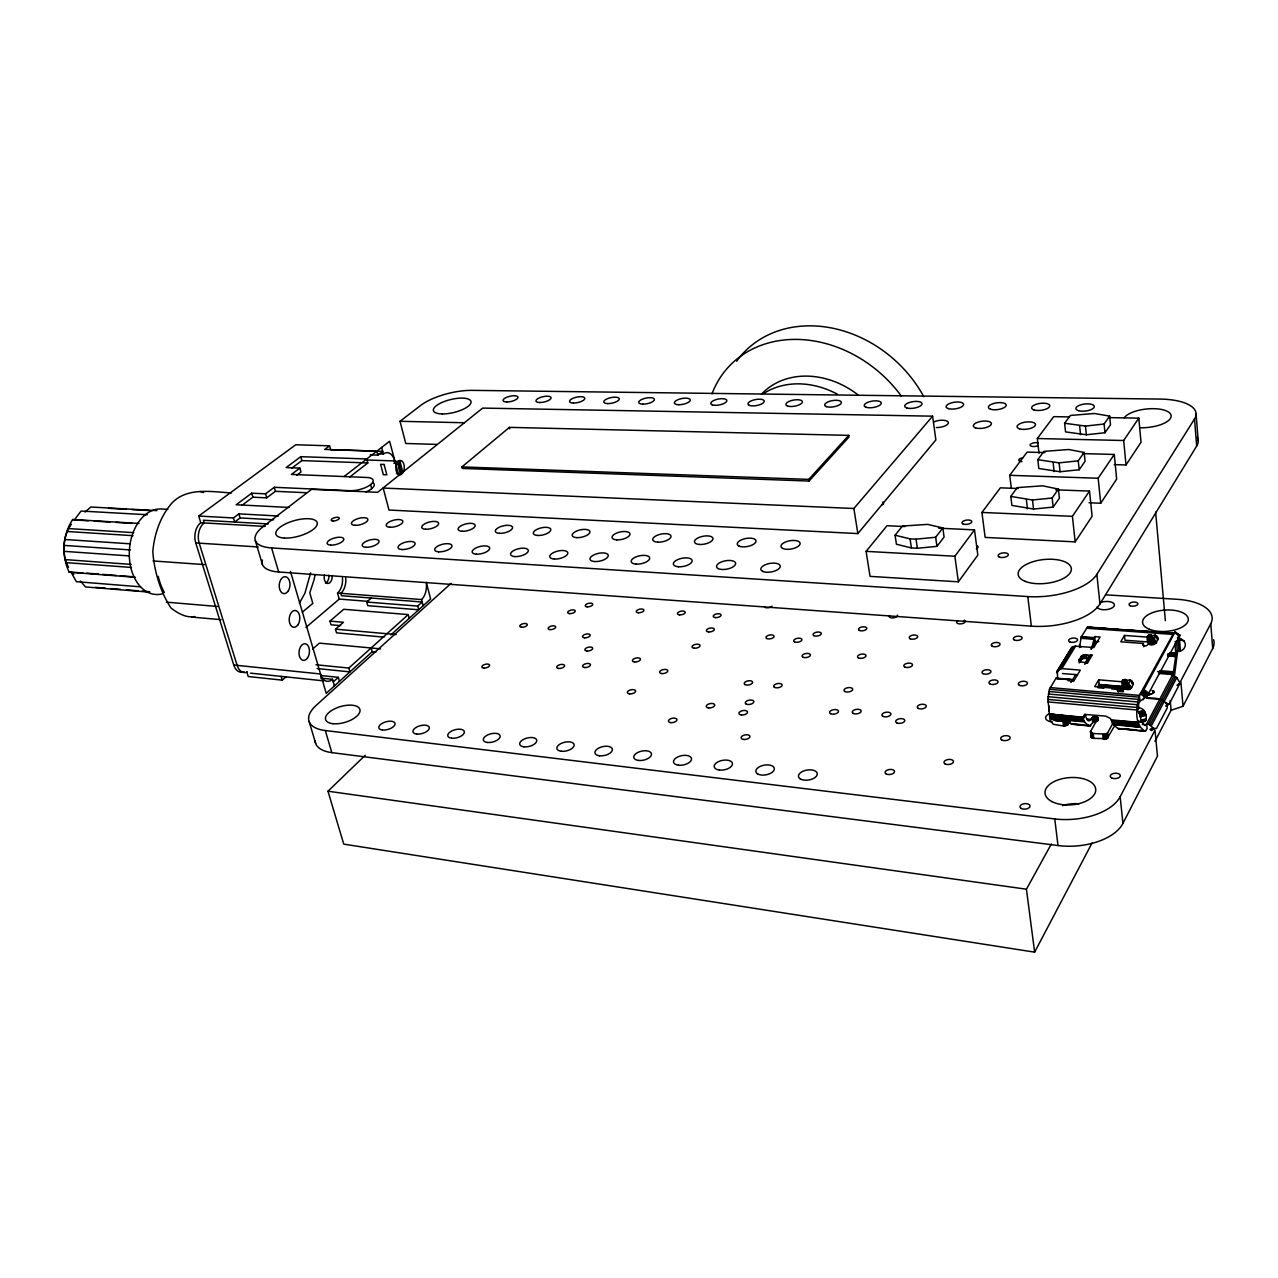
<?xml version="1.0" encoding="UTF-8"?>
<svg xmlns="http://www.w3.org/2000/svg" width="1278" height="1278" viewBox="0 0 1278 1278"><rect width="100%" height="100%" fill="white"/><g stroke="black" fill="none" stroke-linecap="round" stroke-linejoin="round"><path stroke-width="1.5" d="M135.404 577.305L69.14 572.177C61.2 555.307 62.526 535.194 72.622 519.523L138.982 523.437M1070.245 721.032L1067.897 724.834L1063.472 725.952L1053.28 724.322L1050.037 719.897L1047.896 699.401L1049.446 689.273L1056.027 678.203L1063.152 679.241M1048.887 705.919L1048.982 711.063M1175.105 643.761L1175.84 655.326L1173.124 673.841L1146.701 723.875L1147.085 728.764L1144.992 731.304C1133.634 724.163 1136.366 706.67 1139.401 695.392L1173.492 633.425L1087.338 627.29L1081.156 637.115L1079.59 647.531M1057.577 678.618L1057.385 670.63L1071.891 647.291L1075.581 646.173L1093.792 647.563L1100.102 637.003L1094.655 636.604L1091.364 649.272M1177.421 652.707L1174.498 675.615M68.517 567.288C61.44 554.109 62.638 536.393 71.376 524.252M1085.006 714.242C1080.373 718.603 1085.533 724.322 1089.878 725.984L1093.441 721.814L1097.163 721.447L1096.636 716.623C1090.358 714.45 1089.511 728.843 1085.006 714.242L1083.169 717.645L1049.51 714.035C1050.851 725.584 1065.421 717.901 1071.843 724.243L1089.878 725.984M1138.363 720.824C1142.867 725.217 1140.232 712.277 1137.388 710.872L1139.017 707.868C1136.206 699.098 1146.318 700.024 1148.746 693.155L1179.961 635.278L1175.153 631.923L1172.741 634.415L1086.54 628.249M1139.289 721.83C1150.583 724.961 1146.558 708.108 1139.113 707.868M310.65 572.832L304.931 593.2L299.34 603.2M1093.856 646.237L1095.166 641.396L1094.655 636.604M1166.303 705.887L1169.434 703.747L1180.057 683.171L1176.814 677.58L1172.421 675.487M1091.14 736L1091.444 737.534L1093.776 738.38L1107.067 738.636L1115.311 724.69M1091.077 737.055L1090.438 731.671L1097.914 718.236L1096.636 716.623M1078.84 659.656L1079.926 661.86L1087.578 662.803L1092.131 655.151L1082.977 655.151L1078.84 659.656L1079.207 662.883L1082.306 658.793L1088.808 658.09L1089.639 655.902L1092.131 655.151M1151.67 637.402C1154.322 634.207 1147.165 634.128 1147.005 637.067L1124.48 635.438L1120.774 641.796L1143.395 643.473C1140.695 646.7 1147.916 646.812 1148.059 643.824C1157.117 649.448 1162.085 632.035 1151.734 636.124L1148.123 642.546L1149.114 643.904M1126.557 682.18C1129.417 678.81 1121.924 678.634 1121.78 681.765L1098.681 679.816L1094.735 686.606L1126.014 689.305C1134.608 692.133 1134.832 676.126 1126.605 680.87L1122.771 687.708L1123.793 689.114M1147.069 697.868C1142.756 694.881 1155.216 694.865 1153.667 691.254M1139.896 700.376L1139.401 695.392L1143.89 689.641L1175.153 631.923M1049.893 716.143L1083.185 718.763L1084.878 715.313L1083.121 718.092L1049.893 716.143L1083.552 720.169L1050.468 717.757L1084.016 721.223L1051.203 718.731L1084.559 721.91M1122.947 823.367L1157.453 756.097L1155.008 730.201L1120.151 796.753L1122.947 823.367A51.328 28.116 -4 0 1 1057.992 845.541L331.817 752.63A40.944 19.122 -16.4 0 1 315.123 740.873M1154.929 741.352L1171.095 710.249L1183.029 706.271L1212.71 648.409A46.328 22.014 -4 0 0 1213.589 639.703M1105.518 594.813L1177.262 599.302A46.583 21.678 -4.2 0 1 1210.761 623.728L1180.808 680.934L1183.029 706.271M365.236 755.266L327.983 791.21L343.75 844.135L1034.637 952.158L1092.067 842.985M1147.436 698.235C1154.098 697.453 1167.501 698.411 1167.293 707.82L1156.478 728.492L1153.507 728.38L1151.222 726.08L1176.814 677.58M1140.839 721.575L1145.376 725.553L1146.606 723.875L1148.363 724.243L1174.035 675.822M1151.222 726.08L1149.912 725.009L1175.552 676.541M1143.075 699.833L1144.96 696.334M1034.637 952.158L1026.426 889.216L1051.347 843.991M1090.438 731.671L1093.233 733.508L1105.71 734.115L1107.627 732.805L1113.01 723.076M1122.723 689.018C1122.579 692.197 1115.023 692.005 1117.93 688.602L1118.266 691.909M1098.681 679.816L1099.208 684.736L1122.292 686.717L1125.391 684.481L1124.896 679.545M1124.48 635.438L1124.959 640.246L1147.468 641.907L1148.746 640.214L1151.063 639.799M1083.185 718.763L1084.974 715.664M1084.559 664.161L1086.635 662.835L1091.188 655.199M1085.469 662.643L1089.128 656.525M1085.07 663.538L1089.639 655.902M1085.773 663.09L1090.342 655.438M1070.932 682.548L1075.677 674.64M1091.013 649.048L1095.534 641.492M1071.683 680.008C1075.772 680.695 1067.785 677.34 1068.104 680.711L1073.68 681.19L1080.293 670.119L1061.858 668.602L1057.385 670.63M1060.452 668.65L1074.191 646.237M262.341 560.02A42.701 16.55 -15.7 0 0 278.668 571.985L1031.378 626.156A54.027 24.841 -6 0 0 1099.959 603.935L1196.671 446.054A48.5 19.202 -5.8 0 0 1197.166 437.188M1061.858 668.602L1075.581 646.173M1056.97 671.749L1071.891 647.291M1059.19 669.017L1072.929 646.604M1056.922 672.995L1063.807 661.764M1065.772 658.569L1070.676 650.55M1083.169 717.645L1084.862 714.897L1083.121 718.092L1049.51 714.035L1083.281 717.214L1086.572 714.562L1105.71 716.127L1110.438 718.476L1112.803 723.971L1117.691 728.46L1144.992 731.304M1099.959 603.935L1096.859 574.365L1194.531 418.96A48.804 18.803 -6.1 0 0 1159.929 399.071L472.077 390.365A38.644 13.339 -13.6 0 0 420.67 405.43L400.03 421.293L405.749 443.482L436.756 444.393M1018.183 488.484L1000.37 487.829L981.919 512.446L985.146 537.399L1075.181 541.872L1092.115 516.248L1089.495 491.071L1055.82 489.841M1088.984 502.765L1100.725 503.228L1116.668 479.09L1114.256 454.457L1082.578 453.594M1114.288 464.617L1126.014 464.952L1141.014 442.252L1138.81 418.146L1109.128 417.618M1075.181 541.872L1072.402 516.328L1089.495 491.071M1100.725 503.228L1098.169 478.244L1114.256 454.457M1126.014 464.952L1123.681 440.511L1138.81 418.146M1053.184 507.094L1059.43 498.132L1058.408 489.091L1042.64 485.816L1017.256 487.605L1010.786 496.407L1011.888 505.401L1033.535 509.059L1053.184 507.094L1052.161 498.005L1058.408 489.091M1079.191 469.745L1085.07 461.31L1084.143 452.444L1068.664 449.505L1043.918 451.39L1037.816 459.681L1038.822 468.499L1060.069 471.742L1079.191 469.745L1078.249 460.847L1084.143 452.444M1104.975 432.731L1110.502 424.791L1109.639 416.133L1094.463 413.497L1070.373 415.446L1064.622 423.258L1065.548 431.884L1086.364 434.76L1104.975 432.731L1104.096 424.024L1109.639 416.133M904.92 526.568L887.028 525.705L866.101 551.361L870.046 576.378L958.372 581.825L977.83 555.115L974.507 529.875L938.723 528.181M72.622 519.523L74.412 519.938L81.041 511.04L147.29 514.73M958.372 581.825L954.874 556.234L974.507 529.875M1011.345 488.484L1009.732 475.32L1027.129 452.108L1044.957 452.588M1039.014 453.227L1037.321 438.514L1053.711 416.644L1069.542 416.932M936.95 546.361L944.091 537.032L942.829 527.958L927.652 524.379L902.444 526.041L895.063 535.21L896.421 544.236L911.406 547.942L917.364 548.262L936.95 546.361L935.656 537.255L942.829 527.958M932.605 416.181L853.88 508.5L383.176 488.052L388.991 510.034L857.857 533.581L935.879 439.936L932.605 416.181L482.653 408.097L377.665 492.318L311.56 489.346L263.364 526.408A42.941 16.199 -15.6 0 0 271.591 547.927L278.668 571.985M1177.357 637.818L1178.62 636.412M461.949 466.901L808.75 479.378L848.752 435.367L849.007 437.012L809.038 481.055L462.332 468.419L461.949 466.901L509.443 427.363L848.752 435.367M365.939 491.918A15.128 5.575 -14.8 0 0 371.738 488.659L373.464 486.87A15.128 5.575 -14.8 0 0 372.841 482.621M1152.66 690.775C1158.555 693.427 1145.088 693.986 1146.638 697.58M375.908 652.115L372.17 651.764L326.225 693.347L290.473 571.41M390.828 634.926L430.622 598.999L426.277 582.369M451.038 583.375L316.113 705.44A41.152 18.819 -16.3 0 0 325.315 730.537L331.817 752.63M315.954 664.752L348.814 668.059L408.225 614.59L409.216 618.312M417.698 606.076L418.689 609.782L367.76 605.676L366.754 602.034L417.698 606.076L422.203 602.018L341.514 595.724L340.827 593.311A13.77 8.419 -85.7 0 0 345.747 578.103M333.254 681.877L338.335 677.356L339.437 681.19M85.003 512.111L90.834 507.015L156.938 510.609M246.814 671.845L248.251 676.525L282.246 680.152L286.064 676.829M312.583 649.048L319.388 643.138L380.445 648.857M384.039 637.131L336.545 632.85L335.491 629.159L343.431 622.274L329.98 621.108L331.034 624.782L340.619 625.629M366.754 602.034L371.339 598.056M329.98 621.108L343.734 609.286L408.225 614.59M305.889 627.466L339.245 599.078L368.431 601.379M396.468 473.579L400.333 473.723L402.714 471.854L399.982 461.47L394.327 461.262M302.343 612.178L312.822 603.376L309.787 592.832L313.909 580.244A71.728 45.768 -86.1 0 0 315.011 574.972M393.8 463.179L397.698 463.323L399.982 461.47M401.34 466.662L399.008 468.531M349.693 477.061L367.808 462.955L366.754 458.962L300.761 456.677L286.128 467.572L299.867 468.099L300.985 472.045L296.768 475.224M370.189 454.856L377.905 455.112L382.697 451.374L330.635 449.712L329.564 445.814L295.745 444.76L198.713 516.04L200.774 522.734A14.969 9.968 -86.6 0 0 195.758 542.942L233.762 665.023A14.569 9.409 -83.5 0 0 243.97 671.749M299.867 468.099L291.432 474.426L344.054 476.55L389.582 441.261L398.528 474.394A7.205 4.233 -88.2 0 0 401.771 474.09M273.636 519.795L240.088 517.941L234.657 522.031L233.443 517.957L238.874 513.868L278.364 516.008M242.021 505.289L252.884 497.19L266.735 497.861L275.425 491.311L306.736 492.749M289.451 507.462L236.174 504.746L251.702 493.196L265.568 493.835L274.275 487.301L350.092 490.688A15.144 5.559 -14.8 0 0 370.604 484.602L371.738 488.659M329.564 445.814L324.74 449.425L376.85 451.134L377.905 455.112M291.64 468.243L301.864 460.607L367.808 462.955M1177.31 684.912L1180.057 683.171M1177.15 685.487L1179.898 683.746M1165.808 706.095L1169.434 703.747M1149.976 729.466L1152.788 727.725M1150.695 730.121L1153.507 728.38M1151.446 730.585L1154.258 728.843M1118.474 728.748L1123.074 728.668M1071.843 724.243L1072.689 723.827M1148.123 642.546C1153.858 642.946 1155.056 629.639 1158.235 639.112L1155.488 635.454L1158.156 639.783M1122.771 687.708C1128.762 688.171 1129.928 674.241 1133.282 684.065L1130.423 680.295L1133.171 684.784M1174.929 641.828C1188.716 634.591 1188.556 653.058 1175.776 651.476M1169.082 704.146L1165.824 702.948M1087.338 627.29L1174.226 633.105M881.628 505.05L883.593 503.867L882.906 501.966M1138.299 711.862L1143.842 710.344M1138.746 712.437L1144.273 710.919M1139.177 713.204L1144.705 711.686M1139.561 714.098L1145.104 712.581M1139.896 715.073L1145.423 713.555M1140.136 716.063L1145.679 714.53M1140.28 716.974L1145.807 715.456M1140.599 720.297L1146.142 718.779M1140.631 721.096L1146.158 719.578M1140.535 721.719L1146.078 720.201M1139.688 722.182L1145.871 720.6M1181.335 639.591L1178.092 638.393L1181.463 640.454M231.446 492.957C209.975 491.615 183.105 486.375 168.664 507.11C159.079 520.018 154.255 535.626 152.801 551.505C154.127 570.787 160.341 591.954 170.98 608.009C177.706 613.2 186.045 618.137 194.847 616.571M69.14 572.177L82.814 572.864M1064.622 423.258L1085.453 426.069L1104.096 424.024M1055.548 720.425L1064.909 721.048L1065.469 725.856M1037.816 459.681L1059.079 462.876L1078.249 460.847M1010.786 496.407L1032.48 500.002L1052.161 498.005M895.063 535.21L910.064 538.869L916.038 539.172L935.656 537.255M1086.635 662.835L1087.578 662.803M1179.961 635.278L1179.131 635.869L1174.466 632.514M400.03 421.293L464.233 422.746M1037.321 438.514L1123.681 440.511M377.505 453.834L383.4 454.025A14.537 8.611 -88.2 0 1 394.71 460.959L365.38 459.936M1009.732 475.32L1098.169 478.244M344.054 476.55L366.818 477.477A15.144 5.559 -14.8 0 1 370.604 484.602M981.919 512.446L1072.402 516.328M1169.881 652.723L1175.824 653.01L1170.249 652.579M1167.964 653.745L1175.888 654.128L1170.344 653.617M1167.9 654.911L1175.84 655.326L1167.932 654.576M1111.429 719.865L1138.522 722.421L1111.908 721.064L1138.858 724.578L1112.355 722.901L1139.369 726.223L1112.803 723.971L1140.024 727.214L1113.346 724.658M167.801 509.347L161.987 509.043A42.845 29.298 -86.1 0 0 129.27 554.061A42.845 29.298 -86.1 0 0 162.066 593.919M108.55 508.324L126.011 509.267M131.826 509.587L149.286 510.529M866.101 551.361L954.874 556.234M198.713 516.04L233.443 517.957M268.252 523.932L203.394 520.258L204.208 522.942A14.985 9.952 -86.6 0 0 199.192 543.166L237.133 665.375A14.585 9.393 -83.5 0 0 247.341 672.1M200.774 522.734L265.201 526.44M74.412 519.938L88.246 520.769M94.189 521.12L110.02 522.047M115.947 522.398L131.778 523.341M68.341 528.565L133.695 532.638M66.68 531.472L133.088 535.674M195.758 542.942L258.252 546.968M271.591 547.927L1027.784 596.57A54.395 24.362 -6.3 0 0 1096.859 574.365M64.683 539.492L130.068 543.805M63.964 545.402L130.372 549.923M1111.748 720.616L1138.522 722.421M63.9 551.329L129.27 555.914M1169.929 653.713L1175.888 654.128M1087.354 719.37L1091.013 719.626L1087.418 719.274M1088.153 626.987L1118.234 629.447M1122.148 629.719L1135.822 630.693M1139.736 630.965L1153.411 631.939M1157.325 632.227L1170.999 633.201M153.025 560.946L204.512 564.604M64.811 559.572L131.187 564.413M1081.38 636.684L1094.032 637.626M1081.156 637.115L1093.824 638.057M66.089 562.624L131.394 567.448M1080.964 637.658L1093.633 638.601M1167.916 654.751L1175.84 655.326M1080.805 638.297L1093.473 639.24M1095.166 641.396L1098.792 641.652M1167.804 655.902L1175.712 656.509L1167.82 655.742M86.76 573.167L98.63 574.094M102.575 574.397L116.41 575.451M120.356 575.771L132.209 576.682M342.472 577.864A13.77 8.419 -85.7 0 1 337.552 593.056L421.564 599.558L423.178 605.708M140.548 586.826L76.36 581.682L70.961 571.953L73.725 574.445M1159.705 670.646L1173.587 671.765M1157.533 671.589L1173.38 672.883M1159.242 672.707L1173.124 673.841M1158.922 673.442L1172.821 674.576M95.53 587.337L105.211 588.12M111.026 588.599L120.707 589.382M126.506 589.861L138.12 590.819M142.002 591.123L149.734 591.762M149.574 592.161L85.53 586.921L80.434 581.091M1062.433 673.538L1077.162 674.688M166.316 602.146L217.516 606.475M1056.027 678.203L1069.478 679.113M1055.788 678.522L1068.743 679.624M1098.776 684.417L1124.225 686.59M1098.505 685.024L1123.953 687.213M1098.265 685.823L1123.713 688.011M1097.994 687.724L1103.857 688.219M1111.7 688.906L1123.442 689.912M1117.547 690.392L1123.41 690.903M1117.595 691.302L1123.458 691.813M1050.244 687.58L1139.401 695.392M1049.446 689.273L1138.666 697.117M1148.219 698.363L1159.721 699.385L1164.178 701.526M1048.759 691.462L1138.027 699.354M335.491 629.159L396.244 634.543M191.748 617.082L221.062 619.686M1048.264 693.986L1137.548 701.941M1047.96 696.702L1137.26 704.721M1047.896 699.401L1137.18 707.485M1048.056 701.91L1137.308 710.041M1142.308 724.482L1146.094 724.834M1074.494 724.003L1083.504 724.866M1087.115 725.217L1090.709 725.569M1126.861 729.035L1136.318 729.946M1140.104 730.313L1145.791 730.856M1071.028 723.971L1089.08 725.712M1117.691 728.46L1144.241 731.016M317.056 668.538L349.9 671.877L348.814 668.059M233.762 665.023L320.315 673.969A14.985 9.138 -83.8 0 0 332.52 679.305L334.373 685.711M320.954 675.551L338.335 677.356M320.682 678.075L332.52 679.305M250.472 673.139L323.606 680.854M1112.004 721.495L1138.858 724.578M325.315 730.537L1054.765 818.942A51.647 27.749 -4.3 0 0 1120.151 796.753M327.983 791.21L1026.426 889.216M1151.973 690.663L1153.507 690.823M1155.807 637.754L1157.964 638.68L1155.152 634.99L1157.485 638.329L1154.034 635.134M200.087 491.471L203.633 492.557M1146.781 698.012L1147.644 698.06M1131.765 682.851L1132.995 683.602L1129.608 679.752M1148.363 724.243L1149.912 725.009M1179.69 638.217L1184.323 640.997M1178.907 638.185L1182.278 640.246M1174.881 632.131L1179.945 635.486M1175.073 632.53L1179.754 635.885M1143.89 689.641L1148.746 693.155M1143.538 690.232L1148.395 693.762M1143.059 690.951L1147.916 694.481M1142.484 691.749L1147.356 695.264M1141.861 692.564L1146.733 696.079M1141.238 693.331L1146.094 696.861M1140.631 694.018L1145.487 697.548M398.001 473.898L397.554 473.547A7.205 4.233 -88.2 0 1 395.861 467.029L396.132 465.192A7.205 4.233 -88.2 0 1 402.586 461.646A7.205 4.233 -88.2 0 1 402.714 473.052M1126.605 680.87L1127.627 682.26M1131.541 687.724L1128.602 683.682L1131.206 688.123L1128.218 684.241L1130.774 688.443L1127.643 684.848L1130.087 688.778L1126.908 685.471L1129.193 689.066L1126.078 686.078L1128.17 689.257L1124.352 687.021L1126.014 689.305M1156.622 642.546L1153.794 638.633L1156.318 642.93L1153.411 639.144L1155.887 643.233L1152.868 639.735L1155.216 643.553L1152.149 640.326L1154.353 643.824L1151.35 640.917L1153.379 644L1150.504 641.428L1152.389 644.08L1149.673 641.844L1151.27 644.064M1151.734 636.124L1152.708 637.482M1088.92 627.354L1089.575 628.377M1079.383 644.991L1080.773 647.339M281.112 676.366L282.246 680.152M238.874 513.868L240.088 517.941M255.328 540.642L262.421 564.461M309.116 721.447L315.634 743.349M251.702 493.196L252.884 497.19M265.568 493.835L266.735 497.861M274.275 487.301L275.425 491.311M300.761 456.677L301.864 460.607M337.552 593.056L339.245 599.078M371.131 647.978L372.17 651.764M381.659 447.412L383.4 454.025M401.548 472.796L398.832 462.396M397.698 463.323L400.333 473.723M509.443 427.363L509.794 428.849M808.75 479.378L809.038 481.055M853.88 508.5L857.857 533.581M910.064 538.869L911.406 547.942M916.038 539.172L917.364 548.262M1027.784 596.57L1031.378 626.156M1054.765 818.942L1057.992 845.541M1032.48 500.002L1033.535 509.059M1026.394 499.762L1027.464 508.82M1065.868 720.808L1066.427 725.616M1063.903 721.159L1064.462 725.968M1062.913 721.127L1063.472 725.952M1067.945 721.127L1068.312 724.338M1067.529 721.623L1067.897 724.834M1066.874 722.054L1067.242 725.265M1053.136 462.7L1054.126 471.566M1086.62 654.719L1086.971 657.946M1093.537 716.734L1094.064 721.559M1092.914 716.99L1093.441 721.814M1092.434 717.325L1092.962 722.15M1085.389 654.703L1085.741 657.93M1092.115 717.693L1092.642 722.517M1093.233 733.508L1093.776 738.38M1084.143 654.847L1084.495 658.074M1092.291 733.348L1092.834 738.221M1082.977 655.151L1083.329 658.378M1091.508 733.061L1092.035 737.933M1090.597 731.128L1091.444 737.534M1081.955 655.566L1082.306 658.793M1081.156 656.093L1081.523 659.32M1059.079 462.876L1060.069 471.742M1080.645 656.684L1080.996 659.911M1102.706 734.435L1103.234 739.323M1097.946 717.469L1098.297 720.68M1097.674 717.118L1098.026 720.345M1097.227 716.83L1097.578 720.057M1095.933 716.495L1096.46 721.335M1095.757 716.479L1096.284 721.319M1095.006 716.463L1095.534 721.287M1094.24 716.543L1094.767 721.383M1107.627 732.805L1108.138 737.678M1107.195 733.3L1107.722 738.189M1106.556 733.748L1107.067 738.636M1105.71 734.115L1106.237 739.004M1104.751 734.355L1105.278 739.243M1103.729 734.467L1104.24 739.355M1079.638 425.957L1080.549 434.632M1085.453 426.069L1086.364 434.76M1125.535 679.545L1126.03 684.481M1124.257 679.608L1124.752 684.545M1123.65 679.768L1124.145 684.704M1123.138 679.976L1123.634 684.912M1122.723 680.247L1123.234 685.184M1122.467 680.551L1122.963 685.503M1121.78 681.765L1122.292 686.717M1126.126 679.64L1126.621 684.577M1149.369 635.022L1149.833 639.863M1148.794 635.166L1149.241 640.006M1148.283 635.374L1148.746 640.214M1147.9 635.645L1148.363 640.47M1147.66 635.933L1148.107 640.757M1147.005 637.067L1147.468 641.907M1143.395 643.473L1143.698 646.716M1151.686 635.198L1151.989 638.425M1151.19 635.038L1151.494 638.265M1150.615 634.958L1150.919 638.185M1149.992 634.958L1150.456 639.783M1155.631 512.206L1165.36 620.645M1170.217 700.504L1171.095 710.249M1178.172 641.604L1179.019 651.253M1176.559 641.828L1177.405 651.476M1179.626 641.173L1180.457 650.821M1196.08 413.88L1198.205 440.862M1194.531 418.96L1196.671 446.054M1210.761 623.728L1212.71 648.409M164.367 592.529A58.069 38.851 -86.1 0 1 158.232 576.394M332.2 575.451A6.566 4.042 -85.8 0 1 327.759 583.487A6.566 4.042 -85.8 0 1 324.42 575.02M426.389 583.95A14.138 8.163 -85.8 0 1 421.564 599.558M328.909 575.228A6.55 4.042 -85.8 0 1 325.539 583.072M1099.479 603.056A8.882 4.09 -5.2 0 1 1112.962 602.817A8.882 4.09 -5.2 0 1 1109.096 609.127A8.882 4.09 -5.2 0 1 1096.971 607.162M1052.225 721.99A9.569 4.856 -5.1 0 1 1048.711 713.987M964.187 620.213A4.313 2.013 -7.2 0 1 963.692 623.121A4.313 2.013 -7.2 0 1 957.653 623.488A4.313 2.013 -7.2 0 1 958.149 620.565M772.024 606.139A4.026 1.837 -10.1 0 1 767.759 607.801A4.026 1.837 -10.1 0 1 764.452 606.619M897.475 615.133A4.201 1.949 -8.2 0 1 892.891 617.913A4.201 1.949 -8.2 0 1 889.472 615.613M1062.577 805.587A25.256 13.834 -4 0 1 1078.983 803.75M1037.912 445.655A4.745 1.869 -7.2 0 1 1031.266 446.23A4.745 1.869 -7.2 0 1 1031.618 443.53A4.745 1.869 -7.2 0 1 1038.263 442.955M1022.017 461.63A4.792 1.933 -7.2 0 1 1018.758 460.032A4.792 1.933 -7.2 0 1 1022.544 457.844M976.855 545.562A5.128 2.236 -7.4 0 1 976.312 548.805M933.755 421.9A8.994 3.467 -8.4 0 1 945.209 420.494A8.994 3.467 -8.4 0 1 947.126 424.695A8.994 3.467 -8.4 0 1 936.327 427.555M1124.289 417.73A24.01 9.25 -6.1 0 1 1153.81 408.688A24.01 9.25 -6.1 0 1 1170.249 418.673A24.01 9.25 -6.1 0 1 1140.743 427.747M712.006 393.832A118.471 97.751 41.6 0 1 796.705 339.405A118.471 97.751 41.6 0 1 901.453 396.26M763.924 393.336A79.619 65.466 41.5 0 1 837.473 394.247M736.687 361.179A117.049 97.32 41.5 0 1 923.77 396.659M761.48 394.167A79.076 65.306 41.5 0 1 857.842 394.726M384.087 464.457L380.604 464.329L383.336 474.697L386.819 474.825L384.087 464.457M307.519 657.994A8.371 5.192 -84 0 0 306.145 644.016A8.371 5.192 -84 0 0 299.052 654.16A8.371 5.192 -84 0 0 307.519 657.994M287.981 591.363A8.499 5.368 -85.5 0 0 286.56 577.049A8.499 5.368 -85.5 0 0 279.275 587.081A8.499 5.368 -85.5 0 0 287.981 591.363M297.838 624.942A8.435 5.288 -84.7 0 0 296.432 610.788A8.435 5.288 -84.7 0 0 289.243 620.884A8.435 5.288 -84.7 0 0 297.838 624.942M744.962 684.577A4.281 2.093 -10.3 0 0 752.263 683.235A4.281 2.093 -10.3 0 0 748.029 680.839A4.281 2.093 -10.3 0 0 744.962 684.577M904.776 667.02A4.409 2.141 -7.8 0 0 912.252 665.646A4.409 2.141 -7.8 0 0 907.492 663.25A4.409 2.141 -7.8 0 0 904.776 667.02M918.275 708.395A4.569 2.3 -7.4 0 0 926.023 706.99A4.569 2.3 -7.4 0 0 921.039 704.386A4.569 2.3 -7.4 0 0 918.275 708.395M886.117 773.941A4.777 2.524 -7.7 0 0 894.233 772.487A4.777 2.524 -7.7 0 0 889.105 769.532A4.777 2.524 -7.7 0 0 886.117 773.941M983.07 673.698A4.521 2.221 -6.5 0 0 990.738 672.308A4.521 2.221 -6.5 0 0 985.626 669.848A4.521 2.221 -6.5 0 0 983.07 673.698M746.048 704.002A4.361 2.157 -10.3 0 0 753.477 702.644A4.361 2.157 -10.3 0 0 749.18 700.136A4.361 2.157 -10.3 0 0 746.048 704.002M813.862 635.677A4.185 1.965 -9.3 0 0 820.987 634.367A4.185 1.965 -9.3 0 0 816.674 632.163A4.185 1.965 -9.3 0 0 813.862 635.677M844.886 691.542A4.425 2.189 -8.7 0 0 852.41 690.168A4.425 2.189 -8.7 0 0 847.777 687.676A4.425 2.189 -8.7 0 0 844.886 691.542M990.083 684.002A4.569 2.252 -6.4 0 0 997.814 682.58A4.569 2.252 -6.4 0 0 992.623 680.056A4.569 2.252 -6.4 0 0 990.083 684.002M853.177 713.396A4.505 2.268 -8.5 0 0 860.845 712.006A4.505 2.268 -8.5 0 0 856.1 709.402A4.505 2.268 -8.5 0 0 853.177 713.396M896.677 722.837A4.601 2.332 -7.7 0 0 904.489 721.431A4.601 2.332 -7.7 0 0 899.52 718.747A4.601 2.332 -7.7 0 0 896.677 722.837M332.903 723.699A17.892 8.211 -16.4 0 0 359.997 711.223A17.892 8.211 -16.4 0 0 335.315 708.507A17.892 8.211 -16.4 0 0 332.903 723.699M743.7 739.467A4.489 2.284 -10.4 0 0 749.962 736.32A4.489 2.284 -10.4 0 0 742.997 735.569A4.489 2.284 -10.4 0 0 743.7 739.467M1014.397 640.006A4.441 2.109 -6.2 0 0 1021.905 638.617A4.441 2.109 -6.2 0 0 1016.809 636.316A4.441 2.109 -6.2 0 0 1014.397 640.006M1111.62 777.951A5.096 2.7 -3.6 0 0 1120.167 776.433A5.096 2.7 -3.6 0 0 1114.065 773.35A5.096 2.7 -3.6 0 0 1111.62 777.951M859.375 630.421A4.217 1.981 -8.6 0 0 866.548 629.096A4.217 1.981 -8.6 0 0 862.091 626.907A4.217 1.981 -8.6 0 0 859.375 630.421M483.739 668.059A3.994 1.821 -14.2 0 0 489.65 665.327A3.994 1.821 -14.2 0 0 483.899 664.784A3.994 1.821 -14.2 0 0 483.739 668.059M587.177 606.842A3.85 1.709 -12.6 0 0 592.768 604.286A3.85 1.709 -12.6 0 0 587.033 603.855A3.85 1.709 -12.6 0 0 587.177 606.842M858.385 657.866A4.313 2.077 -8.6 0 0 865.717 656.525A4.313 2.077 -8.6 0 0 861.164 654.192A4.313 2.077 -8.6 0 0 858.385 657.866M678.522 765.202A9.154 4.729 -11.5 0 0 691.51 758.669A9.154 4.729 -11.5 0 0 677.5 757.055A9.154 4.729 -11.5 0 0 678.522 765.202M719.418 770.059A9.265 4.824 -10.8 0 0 732.454 763.445A9.265 4.824 -10.8 0 0 718.124 761.8A9.265 4.824 -10.8 0 0 719.418 770.059M638.553 760.442A9.042 4.617 -12.2 0 0 651.508 754.004A9.042 4.617 -12.2 0 0 637.818 752.438A9.042 4.617 -12.2 0 0 638.553 760.442M599.478 755.793A8.93 4.521 -12.8 0 0 612.402 749.451A8.93 4.521 -12.8 0 0 599.015 747.918A8.93 4.521 -12.8 0 0 599.478 755.793M523.932 746.815A8.738 4.313 -14 0 0 536.776 740.633A8.738 4.313 -14 0 0 523.964 739.163A8.738 4.313 -14 0 0 523.932 746.815M561.282 751.256A8.834 4.409 -13.4 0 0 574.173 744.994A8.834 4.409 -13.4 0 0 561.074 743.492A8.834 4.409 -13.4 0 0 561.282 751.256M487.397 742.47A8.658 4.217 -14.5 0 0 500.193 736.368A8.658 4.217 -14.5 0 0 487.669 734.93A8.658 4.217 -14.5 0 0 487.397 742.47M451.645 738.221A8.563 4.122 -15 0 0 464.393 732.198A8.563 4.122 -15 0 0 452.14 730.792A8.563 4.122 -15 0 0 451.645 738.221M774.468 687.356A4.329 2.125 -9.9 0 0 781.832 685.998A4.329 2.125 -9.9 0 0 777.487 683.57A4.329 2.125 -9.9 0 0 774.468 687.356M830.508 713.667A4.489 2.252 -8.9 0 0 838.144 712.277A4.489 2.252 -8.9 0 0 833.48 709.673A4.489 2.252 -8.9 0 0 830.508 713.667M715.456 617.593A4.01 1.837 -10.8 0 0 721.111 614.926A4.01 1.837 -10.8 0 0 714.929 614.462A4.01 1.837 -10.8 0 0 715.456 617.593M569.621 613.616A3.866 1.709 -12.9 0 0 575.244 611.044A3.866 1.709 -12.9 0 0 569.525 610.596A3.866 1.709 -12.9 0 0 569.621 613.616M910.144 638.776A4.297 2.045 -7.8 0 0 917.444 637.418A4.297 2.045 -7.8 0 0 912.764 635.166A4.297 2.045 -7.8 0 0 910.144 638.776M550.035 629.623A3.898 1.757 -13.2 0 0 555.738 627.003A3.898 1.757 -13.2 0 0 550.003 626.539A3.898 1.757 -13.2 0 0 550.035 629.623M670.774 722.629A4.345 2.173 -11.6 0 0 676.973 719.594A4.345 2.173 -11.6 0 0 670.343 718.891A4.345 2.173 -11.6 0 0 670.774 722.629M1149.369 629.271A22.924 10.671 -4.2 0 0 1187.582 622.162A22.924 10.671 -4.2 0 0 1159.386 610.772A22.924 10.671 -4.2 0 0 1149.369 629.271M521.616 627.258A3.866 1.725 -13.5 0 0 527.319 624.67A3.866 1.725 -13.5 0 0 521.664 624.207A3.866 1.725 -13.5 0 0 521.616 627.258M800.316 778.941A9.521 5.048 -9.2 0 0 816.546 776.018A9.521 5.048 -9.2 0 0 806.769 770.091A9.521 5.048 -9.2 0 0 800.316 778.941M1130.295 605.788A4.473 2.061 -4.8 0 0 1137.771 604.414A4.473 2.061 -4.8 0 0 1132.372 602.21A4.473 2.061 -4.8 0 0 1130.295 605.788M945.081 763.924A4.808 2.54 -6.7 0 0 953.228 762.455A4.808 2.54 -6.7 0 0 947.909 759.531A4.808 2.54 -6.7 0 0 945.081 763.924M741.4 714.993A4.393 2.189 -10.4 0 0 747.55 711.942A4.393 2.189 -10.4 0 0 740.745 711.255A4.393 2.189 -10.4 0 0 741.4 714.993M1001.824 740.058A4.792 2.476 -5.8 0 0 1009.94 738.604A4.792 2.476 -5.8 0 0 1004.46 735.777A4.792 2.476 -5.8 0 0 1001.824 740.058M1021.234 808.463A5.08 2.764 -5 0 0 1029.812 806.961A5.08 2.764 -5 0 0 1023.966 803.734A5.08 2.764 -5 0 0 1021.234 808.463M757.566 773.877A9.393 4.936 -10 0 0 773.573 770.969A9.393 4.936 -10 0 0 764.18 765.155A9.393 4.936 -10 0 0 757.566 773.877M382.41 729.994A8.403 3.946 -15.9 0 0 395.078 724.115A8.403 3.946 -15.9 0 0 383.32 722.757A8.403 3.946 -15.9 0 0 382.41 729.994M1051.922 801.594A25.416 13.643 -4.3 0 0 1094.671 793.862A25.416 13.643 -4.3 0 0 1064.558 778.222A25.416 13.643 -4.3 0 0 1051.922 801.594M416.66 734.067A8.483 4.042 -15.5 0 0 429.36 728.109A8.483 4.042 -15.5 0 0 417.363 726.735A8.483 4.042 -15.5 0 0 416.66 734.067M802.856 657.18A4.249 2.029 -9.5 0 0 810.076 655.854A4.249 2.029 -9.5 0 0 805.747 653.537A4.249 2.029 -9.5 0 0 802.856 657.18M584.605 667.531A4.074 1.901 -12.8 0 0 590.516 664.752A4.074 1.901 -12.8 0 0 584.461 664.193A4.074 1.901 -12.8 0 0 584.605 667.531M679.576 614.862A3.962 1.789 -11.3 0 0 685.216 612.226A3.962 1.789 -11.3 0 0 679.161 611.779A3.962 1.789 -11.3 0 0 679.576 614.862M708.619 631.955A4.058 1.869 -10.9 0 0 714.338 629.223A4.058 1.869 -10.9 0 0 708.108 628.744A4.058 1.869 -10.9 0 0 708.619 631.955M586.874 651.029A4.01 1.853 -12.7 0 0 592.704 648.313A4.01 1.853 -12.7 0 0 586.73 647.786A4.01 1.853 -12.7 0 0 586.874 651.029M558.694 668.474A4.058 1.885 -13.2 0 0 564.604 665.71A4.058 1.885 -13.2 0 0 558.614 665.151A4.058 1.885 -13.2 0 0 558.694 668.474M629.559 693.906A4.201 2.029 -12.2 0 0 635.613 690.999A4.201 2.029 -12.2 0 0 629.271 690.376A4.201 2.029 -12.2 0 0 629.559 693.906M584.493 637.818A3.962 1.805 -12.7 0 0 590.244 635.15A3.962 1.805 -12.7 0 0 584.35 634.655A3.962 1.805 -12.7 0 0 584.493 637.818M638.297 612.753A3.914 1.757 -11.9 0 0 643.92 610.149A3.914 1.757 -11.9 0 0 638.01 609.718A3.914 1.757 -11.9 0 0 638.297 612.753M694.258 648.234A4.106 1.917 -11.2 0 0 700.072 645.47A4.106 1.917 -11.2 0 0 693.778 644.943A4.106 1.917 -11.2 0 0 694.258 648.234M661.844 673.586A4.169 1.981 -11.7 0 0 667.787 670.742A4.169 1.981 -11.7 0 0 661.445 670.167A4.169 1.981 -11.7 0 0 661.844 673.586M634.591 661.972A4.09 1.917 -12.1 0 0 640.47 659.192A4.09 1.917 -12.1 0 0 634.287 658.633A4.09 1.917 -12.1 0 0 634.591 661.972M882.858 716.335A4.553 2.3 -8 0 0 890.606 714.929A4.553 2.3 -8 0 0 885.718 712.293A4.553 2.3 -8 0 0 882.858 716.335M1069.782 641.891A4.521 2.157 -5.4 0 0 1077.386 640.502A4.521 2.157 -5.4 0 0 1072.066 638.153A4.521 2.157 -5.4 0 0 1069.782 641.891M992.335 646.301A4.441 2.125 -6.5 0 0 999.843 644.927A4.441 2.125 -6.5 0 0 994.811 642.594A4.441 2.125 -6.5 0 0 992.335 646.301M708.651 707.932A4.329 2.141 -11 0 0 714.753 704.929A4.329 2.141 -11 0 0 708.092 704.258A4.329 2.141 -11 0 0 708.651 707.932M1019.445 685.343A4.617 2.284 -5.9 0 0 1027.24 683.938A4.617 2.284 -5.9 0 0 1021.937 681.382A4.617 2.284 -5.9 0 0 1019.445 685.343M766.704 638.505A4.138 1.949 -10 0 0 773.749 637.211A4.138 1.949 -10 0 0 769.612 635.006A4.138 1.949 -10 0 0 766.704 638.505M794.485 641.86A4.185 1.981 -9.6 0 0 801.61 640.55A4.185 1.981 -9.6 0 0 797.36 638.313A4.185 1.981 -9.6 0 0 794.485 641.86M990.594 409.248A8.994 3.419 -7.8 0 0 1005.754 406.308A8.994 3.419 -7.8 0 0 995.562 403.017A8.994 3.419 -7.8 0 0 990.594 409.248M1078.36 410.637A9.297 3.546 -6.8 0 0 1093.936 407.634A9.297 3.546 -6.8 0 0 1082.961 404.263A9.297 3.546 -6.8 0 0 1078.36 410.637M699.705 544.476A9.425 3.994 -11 0 0 712.98 538.405A9.425 3.994 -11 0 0 698.523 537.655A9.425 3.994 -11 0 0 699.705 544.476M738.924 546.041A9.553 4.09 -10.5 0 0 755.17 542.958A9.553 4.09 -10.5 0 0 745.745 538.517A9.553 4.09 -10.5 0 0 738.924 546.041M657.755 542.144A9.297 3.898 -11.6 0 0 670.998 536.153A9.297 3.898 -11.6 0 0 656.876 535.418A9.297 3.898 -11.6 0 0 657.755 542.144M576.793 537.639A9.058 3.722 -12.6 0 0 589.957 531.808A9.058 3.722 -12.6 0 0 576.474 531.105A9.058 3.722 -12.6 0 0 576.793 537.639M462.157 531.281A8.77 3.483 -13.9 0 0 475.192 525.657A8.77 3.483 -13.9 0 0 462.604 525.002A8.77 3.483 -13.9 0 0 462.157 531.281M616.795 539.859A9.17 3.818 -12.1 0 0 630.006 533.964A9.17 3.818 -12.1 0 0 616.204 533.245A9.17 3.818 -12.1 0 0 616.795 539.859M499.506 533.341A8.866 3.562 -13.5 0 0 512.59 527.67A8.866 3.562 -13.5 0 0 499.698 526.999A8.866 3.562 -13.5 0 0 499.506 533.341M537.703 535.466A8.962 3.642 -13 0 0 550.834 529.715A8.962 3.642 -13 0 0 537.655 529.028A8.962 3.642 -13 0 0 537.703 535.466M425.638 529.252A8.674 3.403 -14.3 0 0 438.642 523.692A8.674 3.403 -14.3 0 0 426.309 523.053A8.674 3.403 -14.3 0 0 425.638 529.252M389.934 527.255A8.579 3.323 -14.6 0 0 402.874 521.775A8.579 3.323 -14.6 0 0 390.828 521.152A8.579 3.323 -14.6 0 0 389.934 527.255M442.3 413.944A19.314 6.662 -13.6 0 0 471.055 402.266A19.314 6.662 -13.6 0 0 443.322 401.883A19.314 6.662 -13.6 0 0 442.3 413.944M284.403 538.054A21.47 8.099 -15.6 0 0 317.216 524.315A21.47 8.099 -15.6 0 0 287.997 522.798A21.47 8.099 -15.6 0 0 284.403 538.054M354.996 525.322A8.499 3.259 -15 0 0 367.888 519.906A8.499 3.259 -15 0 0 356.099 519.283A8.499 3.259 -15 0 0 354.996 525.322M573.471 403.049A7.828 2.78 -12.4 0 0 584.845 398.353A7.828 2.78 -12.4 0 0 573.231 398.193A7.828 2.78 -12.4 0 0 573.471 403.049M999.332 557.08A5.208 2.3 -6.9 0 0 1008.118 555.435A5.208 2.3 -6.9 0 0 1002.192 553.007A5.208 2.3 -6.9 0 0 999.332 557.08M539.763 402.506A7.732 2.716 -12.7 0 0 551.09 397.857A7.732 2.716 -12.7 0 0 539.715 397.698A7.732 2.716 -12.7 0 0 539.763 402.506M332.839 521.025A4.217 1.597 -15.2 0 0 339.277 518.357A4.217 1.597 -15.2 0 0 333.478 518.053A4.217 1.597 -15.2 0 0 332.839 521.025M506.711 401.979A7.668 2.668 -13 0 0 518.005 397.378A7.668 2.668 -13 0 0 506.855 397.218A7.668 2.668 -13 0 0 506.711 401.979M607.865 403.592A7.908 2.828 -12 0 0 619.271 398.848A7.908 2.828 -12 0 0 607.417 398.688A7.908 2.828 -12 0 0 607.865 403.592M963.117 524.012A5 2.141 -7.6 0 0 971.568 522.414A5 2.141 -7.6 0 0 965.976 520.194A5 2.141 -7.6 0 0 963.117 524.012M330.651 545.115A8.642 3.355 -15.3 0 0 343.814 539.556A8.642 3.355 -15.3 0 0 331.929 538.869A8.642 3.355 -15.3 0 0 330.651 545.115M975.529 427.874A9.122 3.53 -7.9 0 0 990.929 424.903A9.122 3.53 -7.9 0 0 980.657 421.452A9.122 3.53 -7.9 0 0 975.529 427.874M1019.445 428.801A9.265 3.594 -7.4 0 0 1035.036 425.782A9.265 3.594 -7.4 0 0 1024.381 422.283A9.265 3.594 -7.4 0 0 1019.445 428.801M782.839 548.486A9.681 4.169 -9.9 0 0 799.309 545.355A9.681 4.169 -9.9 0 0 789.484 540.834A9.681 4.169 -9.9 0 0 782.839 548.486M1033.982 409.934A9.138 3.483 -7.3 0 0 1049.35 406.963A9.138 3.483 -7.3 0 0 1038.758 403.624A9.138 3.483 -7.3 0 0 1033.982 409.934M642.978 404.152A7.987 2.875 -11.7 0 0 654.4 399.359A7.987 2.875 -11.7 0 0 642.307 399.199A7.987 2.875 -11.7 0 0 642.978 404.152M365.859 547.303A8.722 3.435 -15 0 0 379.071 541.68A8.722 3.435 -15 0 0 366.93 540.977A8.722 3.435 -15 0 0 365.859 547.303M401.867 549.54A8.818 3.514 -14.6 0 0 415.126 543.853A8.818 3.514 -14.6 0 0 402.698 543.134A8.818 3.514 -14.6 0 0 401.867 549.54M476.359 554.189A9.01 3.674 -13.8 0 0 489.714 548.358A9.01 3.674 -13.8 0 0 476.726 547.591A9.01 3.674 -13.8 0 0 476.359 554.189M438.689 551.84A8.914 3.594 -14.2 0 0 451.997 546.073A8.914 3.594 -14.2 0 0 439.297 545.339A8.914 3.594 -14.2 0 0 438.689 551.84M514.922 556.585A9.106 3.77 -13.3 0 0 528.325 550.674A9.106 3.77 -13.3 0 0 515.018 549.891A9.106 3.77 -13.3 0 0 514.922 556.585M636.172 564.125A9.441 4.042 -11.8 0 0 649.703 557.991A9.441 4.042 -11.8 0 0 635.422 557.144A9.441 4.042 -11.8 0 0 636.172 564.125M554.38 559.045A9.218 3.85 -12.9 0 0 567.831 553.054A9.218 3.85 -12.9 0 0 554.205 552.256A9.218 3.85 -12.9 0 0 554.38 559.045M594.797 561.553A9.329 3.946 -12.4 0 0 608.28 555.499A9.329 3.946 -12.4 0 0 594.334 554.668A9.329 3.946 -12.4 0 0 594.797 561.553M762.662 571.378A9.841 4.329 -10.1 0 0 779.42 568.199A9.841 4.329 -10.1 0 0 769.548 563.47A9.841 4.329 -10.1 0 0 762.662 571.378M1025.18 581.362A26.758 11.981 -6.3 0 0 1070.165 572.832A26.758 11.981 -6.3 0 0 1038.886 560.259A26.758 11.981 -6.3 0 0 1025.18 581.362M718.236 568.614A9.697 4.233 -10.7 0 0 734.754 565.483A9.697 4.233 -10.7 0 0 725.313 560.818A9.697 4.233 -10.7 0 0 718.236 568.614M678.586 566.777A9.569 4.138 -11.3 0 0 692.149 560.547A9.569 4.138 -11.3 0 0 677.516 559.684A9.569 4.138 -11.3 0 0 678.586 566.777M866.085 407.267A8.611 3.227 -9.2 0 0 880.686 404.423A8.611 3.227 -9.2 0 0 871.532 401.244A8.611 3.227 -9.2 0 0 866.085 407.267M906.677 407.906A8.738 3.291 -8.8 0 0 921.454 405.03A8.738 3.291 -8.8 0 0 911.965 401.819A8.738 3.291 -8.8 0 0 906.677 407.906M948.164 408.561A8.866 3.355 -8.3 0 0 963.133 405.653A8.866 3.355 -8.3 0 0 953.308 402.41A8.866 3.355 -8.3 0 0 948.164 408.561M749.451 405.414A8.275 3.051 -10.5 0 0 763.525 402.65A8.275 3.051 -10.5 0 0 755.314 399.599A8.275 3.051 -10.5 0 0 749.451 405.414M826.371 406.628A8.499 3.179 -9.7 0 0 840.78 403.816A8.499 3.179 -9.7 0 0 831.962 400.685A8.499 3.179 -9.7 0 0 826.371 406.628M787.504 406.021A8.387 3.115 -10.1 0 0 801.737 403.225A8.387 3.115 -10.1 0 0 793.239 400.126A8.387 3.115 -10.1 0 0 787.504 406.021M712.197 404.822A8.179 3.003 -10.9 0 0 726.096 402.091A8.179 3.003 -10.9 0 0 718.188 399.071A8.179 3.003 -10.9 0 0 712.197 404.822M678.794 404.727A8.083 2.939 -11.3 0 0 690.248 399.886A8.083 2.939 -11.3 0 0 677.915 399.71A8.083 2.939 -11.3 0 0 678.794 404.727"/></g></svg>
